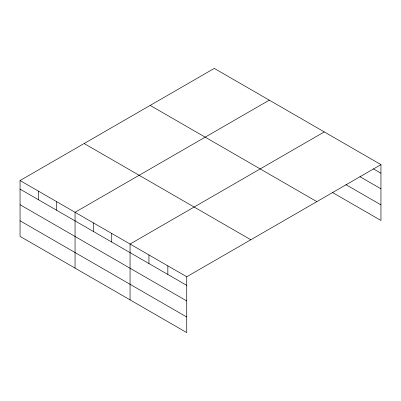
<?xml version="1.0" encoding="UTF-8"?>
<svg xmlns="http://www.w3.org/2000/svg" width="401" height="401" viewBox="0 0 401 401"><rect width="100%" height="100%" fill="white"/><g stroke="black" fill="none" stroke-linecap="round" stroke-linejoin="round"><path stroke-width="0.6" d="M20.05 180.53L186.726 276.76L186.726 332.599L20.05 236.369L20.05 180.53L214.274 68.401L380.95 164.631L380.95 220.47L332.374 192.425M269.277 100.155L75.052 212.289L75.052 268.129M324.279 131.909L130.054 244.044L130.054 299.883M186.726 276.76L380.95 164.631M373.396 168.856L380.95 173.217M359.903 176.661L380.95 188.811M345.868 184.62L380.95 204.876M150.18 105.403L316.855 201.633M84.145 143.528L250.82 239.758M20.05 189.122L186.726 285.352M20.05 204.716L186.726 300.945M20.05 220.781L186.726 317.011M167.839 265.858L167.839 274.449M148.946 254.951L148.946 263.542M111.724 233.457L111.724 242.049M93.388 222.876L93.388 231.462M56.716 201.703L56.716 210.294M38.386 191.117L38.386 199.708"/></g></svg>
